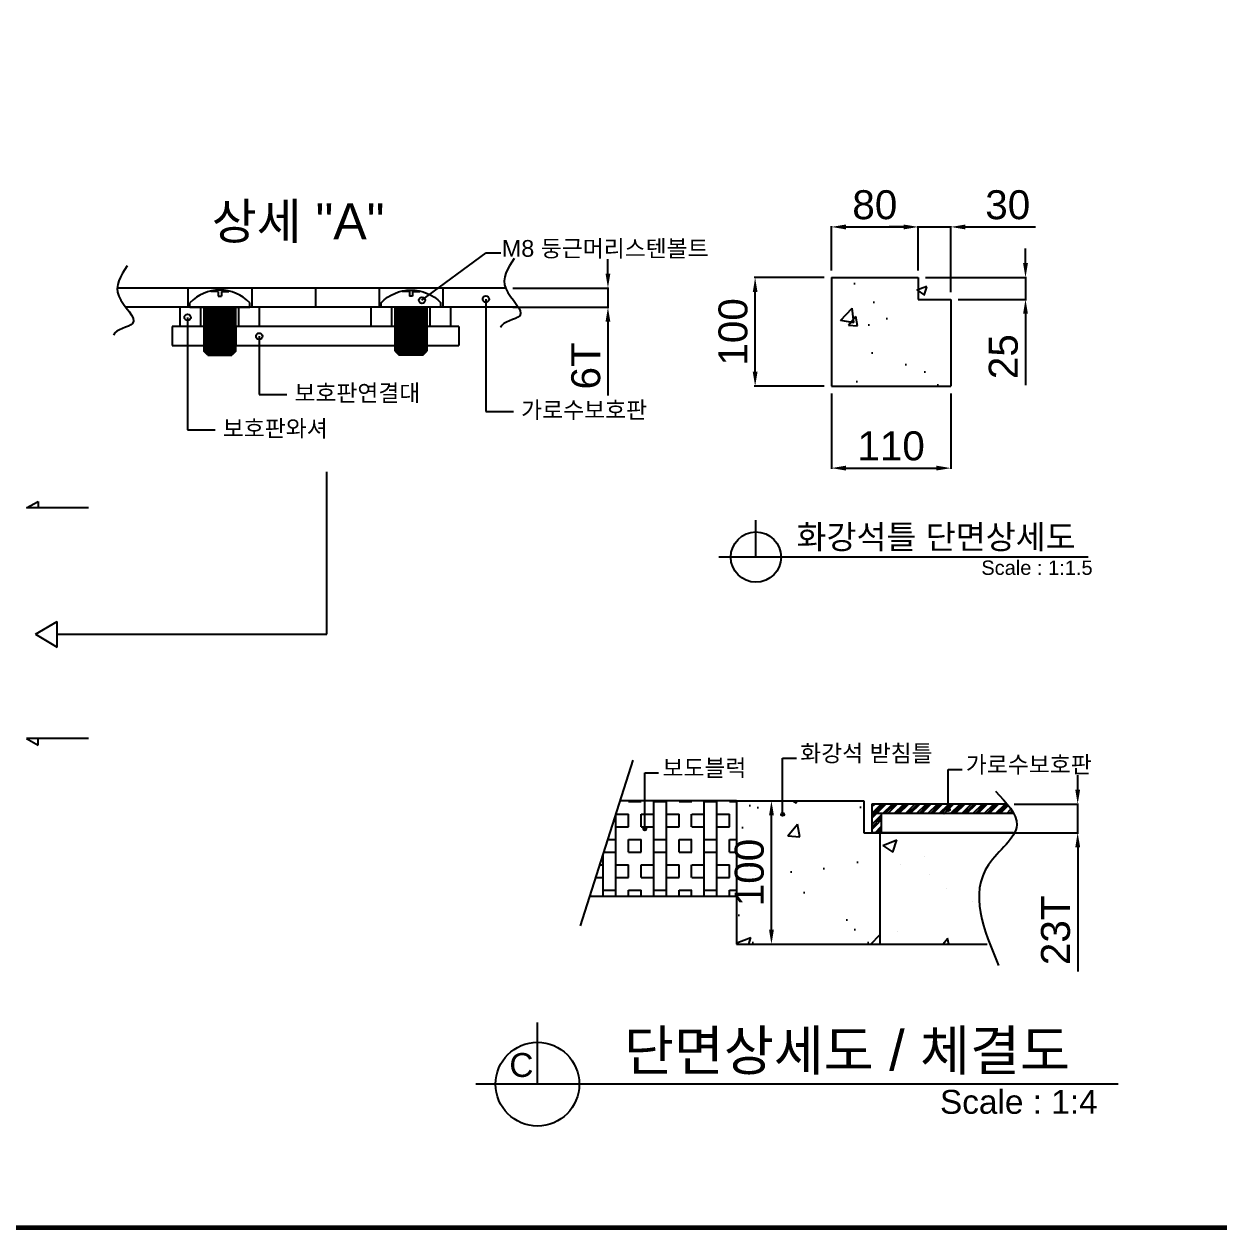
# Model space of a CAD drawing. Header units: millimetres. Extents: x 12459 to 17892, y -30913 to -27071.
# Drawn here: x 14592 to 16242, y -30787 to -29122 of the extents above; entities that cross this region are included whole.
import ezdxf
from ezdxf.enums import TextEntityAlignment as Align

# ---------------------------------------------------------------- set-up
doc = ezdxf.new("R2010")
doc.units = ezdxf.units.MM
doc.layers.add('LAYOUT', color=7, linetype='Continuous')
doc.layers.add('TEXT', color=7, linetype='Continuous')
doc.styles.get("Standard").update_dxf_attribs({"font": 'arial.ttf'})
doc.dimstyles.new('ISO-25', dxfattribs={"dimtxt": 40, "dimasz": 20, "dimexe": 1.25, "dimexo": 10, "dimgap": 10, "dimtad": 1, "dimdec": 0, "dimtxsty": 'Standard', "dimcen": 2.5, "dimclrd": 3, "dimclre": 3, "dimclrt": 3, "dimadec": 0, "dimazin": 0, "dimtfac": 1, "dimtdec": 0, "dimtmove": 0, "dimatfit": 3, "dimfxl": 0, "dimarcsym": 0})

# ---------------------------------------------------------------- blocks, each defined once
blk = doc.blocks.new('A$C36924EFD')
for p, q in [((0, 45), (0, -45)), ((0, 45), (6, 45)), ((6, -45), (6, 45)), ((0, -45), (6, -45))]:
    blk.add_line(p, q)
blk = doc.blocks.new('*D42')
at = {"color": 3, "lineweight": -2, "transparency": 16777216}
for p, q in [((15398, -29466.2), (15398, -29446.2)), ((15266.6, -29486.2), (15399.2, -29486.2)), ((15398, -29486.2), (15398, -29512.6)), ((15266.6, -29512.6), (15399.2, -29512.6)), ((15398, -29532.6), (15398, -29634.6))]:
    blk.add_line(p, q, dxfattribs=at)
at = {"color": 3, "transparency": 16777216}
for points in [[(15394.7, -29466.2), (15401.3, -29466.2), (15398, -29486.2)], [(15401.3, -29532.6), (15394.7, -29532.6), (15398, -29512.6)]]:
    blk.add_solid(points, dxfattribs=at)
at = {"layer": 'Defpoints', "color": 0, "transparency": 16777216}
for p in [(15256.6, -29486.2), (15256.6, -29512.6), (15398, -29512.6)]:
    blk.add_point(p, dxfattribs=at)
at = {"color": 3, "transparency": 16777216, "insert": (15367.6, -29593.6), "char_height": 40, "attachment_point": 5, "rotation": 90}
blk.add_mtext('6T', dxfattribs=at)
blk = doc.blocks.new('A$C5731754A')
at = {"color": 1}
for p, q in [((-11.2, 19.7), (-11.2, 20.5)), ((-1.9, 19.7), (-11.2, 19.7)), ((-1.9, 19.7), (-1.9, 14.1)), ((1.9, 19.7), (1.9, 14.1)), ((1.9, 19.7), (11.2, 19.7)), ((11.2, 19.7), (11.2, 20.5)), ((-37.5, 0), (-37.5, 5.7)), ((-37.5, 0), (37.5, 0)), ((-20, 0), (-20, -55)), ((-20, 0), (20, 0)), ((-1.9, 14.1), (1.9, 14.1)), ((20, -55), (20, 0)), ((37.5, 0), (37.5, 5.7)), ((-20, -2.5), (20, -2.5)), ((-20, -5), (20, -5)), ((-20, -7.5), (20, -7.5)), ((-20, -7.5), (20, -7.5)), ((-20, -10), (20, -10)), ((-20, -12.5), (20, -12.5)), ((-20, -12.5), (20, -12.5)), ((-20, -15), (20, -15)), ((-20, -17.5), (20, -17.5)), ((-20, -17.5), (20, -17.5)), ((-20, -20), (20, -20)), ((-20, -22.5), (20, -22.5)), ((-20, -22.5), (20, -22.5)), ((-20, -25), (20, -25)), ((-20, -27.5), (20, -27.5)), ((-20, -27.5), (20, -27.5)), ((-20, -30), (20, -30)), ((-20, -32.5), (20, -32.5)), ((-20, -35), (20, -35)), ((-20, -37.5), (20, -37.5)), ((-20, -40), (20, -40)), ((-20, -42.5), (20, -42.5)), ((-20, -45), (20, -45)), ((-20, -47.5), (20, -47.5)), ((-20, -50), (20, -50)), ((-20, -52.5), (20, -52.5)), ((-15, -60), (-20, -55)), ((-20, -55), (20, -55)), ((-17.5, -57.5), (17.5, -57.5)), ((-15, -60), (15, -60)), ((20, -55), (15, -60))]:
    blk.add_line(p, q, dxfattribs=at)
blk.add_arc((0, -30.4), 52, 43.8928, 136.1072, dxfattribs=at)
blk = doc.blocks.new('*D33')
at = {"color": 3, "lineweight": -2, "transparency": 16777216}
for p, q in [((16046.8, -30178.7), (16046.8, -30158.7)), ((15959.1, -30198.7), (16048.1, -30198.7)), ((16046.8, -30238.3), (16046.8, -30198.7)), ((15968.1, -30238.3), (16048.1, -30238.3)), ((16046.8, -30258.3), (16046.8, -30429.9))]:
    blk.add_line(p, q, dxfattribs=at)
at = {"color": 3, "transparency": 16777216}
for points in [[(16043.5, -30178.7), (16050.2, -30178.7), (16046.8, -30198.7)], [(16050.2, -30258.3), (16043.5, -30258.3), (16046.8, -30238.3)]]:
    blk.add_solid(points, dxfattribs=at)
at = {"layer": 'Defpoints', "color": 0, "transparency": 16777216}
for p in [(15949.1, -30198.7), (16046.8, -30198.7), (15958.1, -30238.3)]:
    blk.add_point(p, dxfattribs=at)
at = {"color": 3, "transparency": 16777216, "insert": (16016.4, -30373.1), "char_height": 40, "attachment_point": 5, "rotation": 90}
blk.add_mtext('23T', dxfattribs=at)
blk = doc.blocks.new('*D16')
at = {"color": 3, "lineweight": -2, "transparency": 16777216}
for p, q in [((15585.4, -30194.3), (15625.1, -30194.3)), ((15623.8, -30372.3), (15623.8, -30214.3)), ((15585.4, -30392.3), (15625.1, -30392.3))]:
    blk.add_line(p, q, dxfattribs=at)
at = {"color": 3, "transparency": 16777216}
for points in [[(15620.5, -30214.3), (15627.2, -30214.3), (15623.8, -30194.3)], [(15620.5, -30372.3), (15627.2, -30372.3), (15623.8, -30392.3)]]:
    blk.add_solid(points, dxfattribs=at)
at = {"layer": 'Defpoints', "color": 0, "transparency": 16777216}
for p in [(15575.4, -30194.3), (15623.8, -30194.3), (15575.4, -30392.3)]:
    blk.add_point(p, dxfattribs=at)
at = {"color": 3, "transparency": 16777216, "insert": (15593.4, -30293.3), "char_height": 40, "attachment_point": 5, "rotation": 90}
blk.add_mtext('100', dxfattribs=at)
blk = doc.blocks.new('*D34')
at = {"color": 3, "lineweight": -2, "transparency": 16777216}
for p, q in [((-175, 264.3), (-271.6, 264.3)), ((-270.3, 134.3), (-270.3, 244.3)), ((-175, 114.3), (-271.6, 114.3))]:
    blk.add_line(p, q, dxfattribs=at)
at = {"color": 3, "transparency": 16777216}
for points in [[(-267, 244.3), (-273.6, 244.3), (-270.3, 264.3)], [(-273.6, 134.3), (-267, 134.3), (-270.3, 114.3)]]:
    blk.add_solid(points, dxfattribs=at)
at = {"layer": 'Defpoints', "color": 0, "transparency": 16777216}
for p in [(-270.3, 264.3), (-165, 264.3), (-165, 114.3)]:
    blk.add_point(p, dxfattribs=at)
at = {"color": 3, "transparency": 16777216, "insert": (-300.7, 189.3), "char_height": 40, "attachment_point": 5, "rotation": 90}
blk.add_mtext('100', dxfattribs=at)
blk = doc.blocks.new('*D35')
at = {"color": 3, "lineweight": -2, "transparency": 16777216}
for p, q in [((-165, 104.3), (-165, 0)), ((0, 104.3), (0, 0)), ((-145, 1.2), (-20, 1.2))]:
    blk.add_line(p, q, dxfattribs=at)
at = {"color": 3, "transparency": 16777216}
for points in [[(-145, 4.6), (-145, -2.1), (-165, 1.2)], [(-20, -2.1), (-20, 4.6), (0, 1.2)]]:
    blk.add_solid(points, dxfattribs=at)
at = {"layer": 'Defpoints', "color": 0, "transparency": 16777216}
for p in [(-165, 114.3), (0, 114.3), (0, 1.2)]:
    blk.add_point(p, dxfattribs=at)
at = {"color": 3, "transparency": 16777216, "insert": (-82.5, 31.7), "char_height": 40, "attachment_point": 5}
blk.add_mtext('110', dxfattribs=at)
blk = doc.blocks.new('*D36')
at = {"color": 3, "lineweight": -2, "transparency": 16777216}
for p, q in [((-165, 274.3), (-165, 335.5)), ((-145, 334.3), (-65, 334.3)), ((-45, 274.3), (-45, 335.5))]:
    blk.add_line(p, q, dxfattribs=at)
at = {"color": 3, "transparency": 16777216}
for points in [[(-145, 337.6), (-145, 330.9), (-165, 334.3)], [(-65, 330.9), (-65, 337.6), (-45, 334.3)]]:
    blk.add_solid(points, dxfattribs=at)
at = {"layer": 'Defpoints', "color": 0, "transparency": 16777216}
for p in [(-45, 334.3), (-165, 264.3), (-45, 264.3)]:
    blk.add_point(p, dxfattribs=at)
at = {"color": 3, "transparency": 16777216, "insert": (-105, 364.7), "char_height": 40, "attachment_point": 5}
blk.add_mtext('80', dxfattribs=at)
blk = doc.blocks.new('*D37')
at = {"color": 3, "lineweight": -2, "transparency": 16777216}
for p, q in [((-65, 334.3), (-85, 334.3)), ((-45, 274.3), (-45, 335.5)), ((-45, 334.3), (0, 334.3)), ((0, 244.3), (0, 335.5)), ((20, 334.3), (117.1, 334.3))]:
    blk.add_line(p, q, dxfattribs=at)
at = {"color": 3, "transparency": 16777216}
for points in [[(-65, 330.9), (-65, 337.6), (-45, 334.3)], [(20, 337.6), (20, 330.9), (0, 334.3)]]:
    blk.add_solid(points, dxfattribs=at)
at = {"layer": 'Defpoints', "color": 0, "transparency": 16777216}
for p in [(0, 334.3), (-45, 264.3), (0, 234.3)]:
    blk.add_point(p, dxfattribs=at)
at = {"color": 3, "transparency": 16777216, "insert": (78.6, 364.7), "char_height": 40, "attachment_point": 5}
blk.add_mtext('30', dxfattribs=at)
blk = doc.blocks.new('*D38')
at = {"color": 3, "lineweight": -2, "transparency": 16777216}
for p, q in [((103.1, 284.3), (103.1, 304.3)), ((-35, 264.3), (104.4, 264.3)), ((103.1, 264.3), (103.1, 234.3)), ((10, 234.3), (104.4, 234.3)), ((103.1, 214.3), (103.1, 116))]:
    blk.add_line(p, q, dxfattribs=at)
at = {"color": 3, "transparency": 16777216}
for points in [[(99.8, 284.3), (106.5, 284.3), (103.1, 264.3)], [(106.5, 214.3), (99.8, 214.3), (103.1, 234.3)]]:
    blk.add_solid(points, dxfattribs=at)
at = {"layer": 'Defpoints', "color": 0, "transparency": 16777216}
for p in [(-45, 264.3), (0, 234.3), (103.1, 234.3)]:
    blk.add_point(p, dxfattribs=at)
at = {"color": 3, "transparency": 16777216, "insert": (72.7, 155.1), "char_height": 40, "attachment_point": 5, "rotation": 90}
blk.add_mtext('25', dxfattribs=at)
blk = doc.blocks.new('A$C57602617')
h = blk.add_hatch()
h.set_pattern_fill('AR-CONC', color=256, scale=0.825)
h.set_pattern_definition([(50, (-20131.66, -2672.8), (150.30235, -13.14975), [15.7163, -172.8787]), (355, (-20131.66, -2672.8), (-29.0758, 157.6219), [12.573, -138.3035]), (100.45144, (-20119.13, -2673.9), (121.2265, 144.4721), [13.3568, -146.9245]), (46.1842, (-20131.66, -2630.9), (223.6402, -34.685), [23.5744, -259.318]), (96.6356, (-20113.02, -2633.78), (195.8584, 204.1266), [20.0351, -220.387]), (351.1842, (-20131.66, -2630.9), (195.8584, 204.1266), [18.8595, -207.4543]), (21, (-20110.7, -2641.37), (125.0819, -84.3688), [15.7163, -172.8787]), (326, (-20110.7, -2641.37), (50.9867, 151.9551), [12.573, -138.303]), (71.45144, (-20100.28, -2648.4), (176.0685, 67.5863), [13.3568, -146.9242]), (37.5, (-20131.66, -2672.803), (2.5481, 69.7579), [0, -136.6266, 0, -140.3985, 0, -138.82688]), (7.5, (-20131.66, -2672.8), (55.12622, 82.64897), [0, -80.0481, 0, -133.48335, 0, -52.91137]), (327.5, (-20178.39, -2672.803), (111.86224, -4.72621), [0, -52.3875, 0, -163.449, 0, -216.88425]), (317.5, (-20199.34, -2672.8), (122.20657, 20.97686), [0, -68.10375, 0, -108.5469, 0, -154.01925])])
h.paths.add_polyline_path([(-16.5, 114.3), (-16.5, 231.3), (-33, 231.3), (-33, 264.3), (-165, 264.3), (-165, 114.3)])
for p, q in [((-165, 264.3), (-165, 114.3)), ((-165, 264.3), (-45, 264.3)), ((-45, 264.3), (-45, 234.3)), ((-45, 234.3), (0, 234.3)), ((0, 234.3), (0, 114.3)), ((-165, 114.3), (0, 114.3)), ((-269.2, -121.7), (-269.2, -70.5)), ((189.9, -121.7), (-320.4, -121.7))]:
    blk.add_line(p, q)
blk.add_circle((-269.2, -121.7), 34.7)
at = {"layer": 'TEXT'}
blk.add_text('화강석틀 단면상세도', height=33, dxfattribs=at).set_placement((-20.4, -110.3), align=Align.CENTER)
blk.add_text('Scale : 1:1.5', height=19.8, dxfattribs=at).set_placement((42.1, -146.2))
for base, p1, p2, text, picture, middle in [((-45, 334.3), (-165, 264.3), (-45, 264.3), '80', '*D36', (-105, 364.7)), ((0, 334.3), (-45, 264.3), (0, 234.3), '30', '*D37', (78.6, 364.7)), ((0, 1.2), (-165, 114.3), (0, 114.3), '110', '*D35', (-82.5, 31.7))]:
    dim = blk.add_linear_dim(base=base, p1=p1, p2=p2, text=text, dimstyle='ISO-25')
    dim.commit()
    dim.dimension.update_dxf_attribs({"geometry": picture, "text_midpoint": middle})
dim = blk.add_linear_dim(base=(103.1, 234.3), p1=(-45, 264.3), p2=(0, 234.3), angle=90, text='25', dimstyle='ISO-25', override={"dimtxsty": 'Standard'})
dim.commit()
dim.dimension.update_dxf_attribs({"geometry": '*D38', "text_midpoint": (72.7, 155.1)})
dim = blk.add_linear_dim(base=(-270.3, 264.3), p1=(-165, 114.3), p2=(-165, 264.3), angle=90, text='100', dimstyle='ISO-25')
dim.commit()
dim.dimension.update_dxf_attribs({"geometry": '*D34', "text_midpoint": (-300.7, 189.3)})

msp = doc.modelspace()

# ---------------------------------------------------------------- hatches: boundary and pattern name
h = msp.add_hatch()
h.set_pattern_fill('BOX', color=256, scale=2.75)
h.set_pattern_definition([(90, (8895.3, -30579.56), (-69.85, 4e-15), []), (90, (8912.76, -30579.56), (-69.85, 4e-15), []), (0, (8895.3, -30579.56), (0, 69.85), [-17.4625, 17.4625]), (0, (8895.3, -30562.1), (0, 69.85), [-17.4625, 17.4625]), (0, (8895.3, -30544.635), (0, 69.85), [17.4625, -17.4625]), (0, (8895.3, -30527.17), (0, 69.85), [17.4625, -17.4625]), (90, (8930.22, -30579.56), (-69.85, 4e-15), [17.4625, -17.4625]), (90, (8947.684, -30579.56), (-69.85, 4e-15), [17.4625, -17.4625])])
h.paths.add_polyline_path([(15448.9, -30194.3), (15414.8, -30194.3), (15373, -30326.3), (15575.4, -30326.3), (15575.4, -30194.3), (15448.9, -30194.3), (15448.9, -30235.5, -1), (15448.9, -30231)])
h = msp.add_hatch()
h.set_pattern_fill('AR-CONC', color=256, scale=1.1)
h.set_pattern_definition([(50, (-11046.78, -34110.38), (200.4031, -17.533), [20.955, -230.505]), (355, (-11046.78, -34110.38), (-38.7678, 210.1625), [16.764, -184.4046]), (100.45144, (-11030.08, -34111.84), (161.6354, 192.6295), [17.809, -195.8993]), (46.1842, (-11046.78, -34054.5), (298.187, -46.2466), [31.4325, -345.7575]), (96.6356, (-11021.93, -34058.36), (261.1445, 272.1687), [26.7135, -293.849]), (351.1842, (-11046.78, -34054.5), (261.1445, 272.1687), [25.146, -276.6057]), (21, (-11018.84, -34068.47), (166.7758, -112.4917), [20.955, -230.505]), (326, (-11018.84, -34068.47), (67.9822, 202.6068), [16.764, -184.404]), (71.45144, (-11004.94, -34077.85), (234.758, 90.115), [17.809, -195.899]), (37.5, (-11046.78, -34110.384), (3.39746, 93.01054), [0, -182.1688, 0, -187.198, 0, -185.1025]), (7.5, (-11046.78, -34110.38), (73.50163, 110.19863), [0, -106.7308, 0, -177.9778, 0, -70.5485]), (327.5, (-11109.09, -34110.38), (149.14965, -6.30162), [0, -69.85, 0, -217.932, 0, -289.179]), (317.5, (-11137.03, -34110.38), (162.9421, 27.96914), [0, -90.805, 0, -144.7292, 0, -205.359])])
h.paths.add_polyline_path([(15773.4, -30392.3), (15773.4, -30238.3), (15751.4, -30238.3), (15751.4, -30194.3), (15575.4, -30194.3), (15575.4, -30392.3)])

# ---------------------------------------------------------------- linework, layer by layer
for p, q in [((15141.1, -29503), (15229.9, -29437.5)), ((15229.9, -29437.5), (15249.9, -29437.5)), ((15256.6, -29486.2), (14720.3, -29486.2)), ((14993.9, -29486.2), (14993.9, -29512.6)), ((15229.4, -29501.3), (15229.4, -29656.5)), ((15274.3, -29512.6), (14732.1, -29512.6)), ((14806.9, -29539), (14806.9, -29512.6)), ((14916.9, -29539), (14916.9, -29512.6)), ((15070.9, -29539), (15070.9, -29512.6)), ((15180.9, -29539), (15180.9, -29512.6)), ((14916.9, -29539), (14806.9, -29539)), ((14817.4, -29526.6), (14817.4, -29681.8)), ((15180.9, -29539), (15070.9, -29539)), ((14916.3, -29552.7), (14916.3, -29633)), ((14916.3, -29633), (14954.5, -29633)), ((15229.4, -29656.5), (15267.7, -29656.5)), ((14817.4, -29681.8), (14855.6, -29681.8)), ((15009.5, -29964.2), (15009.5, -29739.9)), ((14594.9, -29789.8), (14610.9, -29780.9)), ((14680.4, -29789.8), (14594.9, -29789.8)), ((14610.9, -29780.9), (14610.9, -29789.8)), ((14607.2, -29964.2), (14637.3, -29946.4)), ((14637.3, -29982.1), (14637.3, -29946.4)), ((14607.2, -29964.2), (14637.3, -29982.1)), ((14637.3, -29964.2), (15009.5, -29964.2)), ((14680.4, -30108.4), (14594.9, -30108.4)), ((14594.9, -30108.4), (14610.9, -30117.4)), ((14610.9, -30117.4), (14610.9, -30108.4)), ((15360.2, -30366.7), (15432.6, -30138)), ((15639.3, -30213), (15639.3, -30135.4)), ((15639.3, -30135.4), (15658.5, -30135.4)), ((15448.9, -30233.2), (15448.9, -30155.6)), ((15448.9, -30155.6), (15468, -30155.6)), ((15868, -30206.2), (15868, -30151.1)), ((15868, -30151.1), (15887.2, -30151.1)), ((15575.4, -30194.3), (15414.8, -30194.3)), ((15575.4, -30194.3), (15575.4, -30326.3)), ((15575.4, -30194.3), (15575.4, -30392.3)), ((15575.4, -30194.3), (15751.4, -30194.3)), ((15751.4, -30194.3), (15751.4, -30238.3)), ((15751.4, -30238.3), (15773.4, -30238.3)), ((15751.4, -30238.3), (15991.4, -30238.3)), ((15773.4, -30238.3), (15773.4, -30392.3)), ((15575.4, -30326.3), (15373, -30326.3)), ((15575.4, -30392.3), (15773.4, -30392.3)), ((15773.4, -30392.3), (15921.6, -30392.3)), ((15300.6, -30585.6), (15300.6, -30500.3)), ((16102.9, -30585.6), (15215.3, -30585.6))]:
    msp.add_line(p, q)
at = {"color": 2}
for p, q in [((14817.9, -29486.2), (14817.9, -29512.6)), ((14905.9, -29486.2), (14905.9, -29512.6)), ((15081.9, -29486.2), (15081.9, -29512.6)), ((15169.9, -29486.2), (15169.9, -29512.6)), ((14835.5, -29539), (14835.5, -29512.6)), ((14888.3, -29539), (14888.3, -29512.6)), ((15099.5, -29539), (15099.5, -29512.6)), ((15152.3, -29539), (15152.3, -29512.6)), ((14842.1, -29539), (14842.1, -29565.4)), ((14881.7, -29539), (14881.7, -29565.4)), ((15106.1, -29539), (15106.1, -29565.4)), ((15145.7, -29539), (15145.7, -29565.4)), ((15762.4, -30198.7), (15762.4, -30238.3)), ((15949.1, -30198.7), (15762.4, -30198.7)), ((15958.3, -30211.9), (15762.4, -30211.9)), ((15775.6, -30211.9), (15775.6, -30238.3)), ((15958.1, -30238.3), (15762.4, -30238.3))]:
    msp.add_line(p, q, dxfattribs=at)
at = {"color": 4}
for p, q in [((14839.9, -29539), (14839.9, -29565.4)), ((14883.9, -29539), (14883.9, -29565.4)), ((15103.9, -29539), (15103.9, -29565.4)), ((15147.9, -29539), (15147.9, -29565.4))]:
    msp.add_line(p, q, dxfattribs=at)
at = {"color": 2, "linetype": 'Continuous'}
for p, q in [((15762.4, -30211.7), (15775.4, -30198.7)), ((15762.4, -30199.4), (15763.2, -30198.7)), ((15762.4, -30202.7), (15766.5, -30198.7)), ((15765.5, -30211.9), (15778.7, -30198.7)), ((15768.8, -30211.9), (15782, -30198.7)), ((15777.8, -30211.9), (15791, -30198.7)), ((15781.1, -30211.9), (15794.3, -30198.7)), ((15784.4, -30211.9), (15797.6, -30198.7)), ((15793.3, -30211.9), (15806.5, -30198.7)), ((15796.6, -30211.9), (15809.8, -30198.7)), ((15799.9, -30211.9), (15813.1, -30198.7)), ((15808.9, -30211.9), (15822.1, -30198.7)), ((15812.2, -30211.9), (15825.4, -30198.7)), ((15815.5, -30211.9), (15828.7, -30198.7)), ((15824.4, -30211.9), (15837.6, -30198.7)), ((15827.7, -30211.9), (15840.9, -30198.7)), ((15831, -30211.9), (15844.2, -30198.7)), ((15840, -30211.9), (15853.2, -30198.7)), ((15843.3, -30211.9), (15856.5, -30198.7)), ((15846.6, -30211.9), (15859.8, -30198.7)), ((15855.6, -30211.9), (15868.7, -30198.7)), ((15858.9, -30211.9), (15872, -30198.7)), ((15862.2, -30211.9), (15875.3, -30198.7)), ((15871.1, -30211.9), (15884.3, -30198.7)), ((15874.4, -30211.9), (15887.6, -30198.7)), ((15877.7, -30211.9), (15890.9, -30198.7)), ((15886.7, -30211.9), (15899.9, -30198.7)), ((15890, -30211.9), (15903.2, -30198.7)), ((15893.3, -30211.9), (15906.5, -30198.7)), ((15902.2, -30211.9), (15915.4, -30198.7)), ((15905.5, -30211.9), (15918.7, -30198.7)), ((15908.8, -30211.9), (15922, -30198.7)), ((15917.8, -30211.9), (15931, -30198.7)), ((15921.1, -30211.9), (15934.3, -30198.7)), ((15924.4, -30211.9), (15937.6, -30198.7)), ((15933.3, -30211.9), (15946.5, -30198.7)), ((15936.6, -30211.9), (15949.4, -30199.1)), ((15939.9, -30211.9), (15950.9, -30200.9)), ((15948.9, -30211.9), (15954.7, -30206)), ((15762.4, -30215), (15765.5, -30211.9)), ((15762.4, -30218.3), (15768.8, -30211.9)), ((15762.4, -30227.2), (15775.6, -30214)), ((15762.4, -30230.5), (15775.6, -30217.3)), ((15765.5, -30211.9), (15765.5, -30211.9)), ((15768.8, -30211.9), (15768.8, -30211.9)), ((15768.8, -30227.4), (15775.6, -30220.6)), ((15777.8, -30211.9), (15777.8, -30211.9)), ((15781.1, -30211.9), (15781.1, -30211.9)), ((15784.4, -30211.9), (15784.4, -30211.9)), ((15796.6, -30211.9), (15796.6, -30211.9)), ((15799.9, -30211.9), (15799.9, -30211.9)), ((15808.9, -30211.9), (15808.9, -30211.9)), ((15812.2, -30211.9), (15812.2, -30211.9)), ((15815.5, -30211.9), (15815.5, -30211.9)), ((15827.7, -30211.9), (15827.7, -30211.9)), ((15831, -30211.9), (15831, -30211.9)), ((15843.3, -30211.9), (15843.3, -30211.9)), ((15846.6, -30211.9), (15846.6, -30211.9)), ((15855.5, -30211.9), (15855.6, -30211.9)), ((15858.8, -30211.9), (15858.9, -30211.9)), ((15862.1, -30211.9), (15862.2, -30211.9)), ((15874.4, -30211.9), (15874.4, -30211.9)), ((15877.7, -30211.9), (15877.7, -30211.9)), ((15890, -30211.9), (15890, -30211.9)), ((15893.3, -30211.9), (15893.3, -30211.9)), ((15902.2, -30211.9), (15902.2, -30211.9)), ((15905.5, -30211.9), (15905.5, -30211.9)), ((15908.8, -30211.9), (15908.8, -30211.9)), ((15917.8, -30211.9), (15917.8, -30211.9)), ((15921.1, -30211.9), (15921.1, -30211.9)), ((15924.4, -30211.9), (15924.4, -30211.9)), ((15939.9, -30211.9), (15939.9, -30211.9)), ((15948.9, -30211.9), (15948.9, -30211.9)), ((15952.2, -30211.9), (15956.1, -30208)), ((15952.2, -30211.9), (15952.2, -30211.9)), ((15955.5, -30211.9), (15957.3, -30210.1)), ((15955.5, -30211.9), (15955.5, -30211.9)), ((15762.4, -30233.8), (15768.8, -30227.4)), ((15766.9, -30238.3), (15775.6, -30229.6)), ((15770.2, -30238.3), (15775.6, -30232.9)), ((15773.5, -30238.3), (15775.6, -30236.2))]:
    msp.add_line(p, q, dxfattribs=at)
at = {"linetype": 'Continuous'}
for p, q in [((15777.5, -30255.8), (15797.1, -30248.3)), ((15777.5, -30255.8), (15791.4, -30265.2)), ((15791.4, -30265.2), (15797.1, -30248.3)), ((15834.9, -30270.6), (15834.9, -30270.6)), ((15801.5, -30282), (15801.5, -30282)), ((15842.2, -30296), (15842.2, -30296)), ((15865, -30315), (15865, -30315)), ((15901.1, -30333.6), (15901.1, -30333.6)), ((15798.1, -30375.1), (15798.1, -30375.1)), ((15860.4, -30392.3), (15867.3, -30384.1)), ((15868.7, -30392.3), (15867.2, -30384.1))]:
    msp.add_line(p, q, dxfattribs=at)
for centre, radius in [((15141.1, -29503), 4.42), ((15229.4, -29501.3), 4.42), ((14817.4, -29526.6), 4.42), ((14916.3, -29552.7), 4.42), ((15868, -30206.2), 2.21), ((15639.3, -30213), 2.21), ((15448.9, -30233.2), 2.21), ((15300.6, -30585.6), 57.8)]:
    msp.add_circle(centre, radius)
for points in [[(14733.8, -29455.5), (14725, -29469.1), (14707.6, -29495.8), (14762.7, -29538.2), (14717.7, -29542.3), (14715.2, -29551.1)], [(15268.4, -29445.1), (15259.6, -29458.6), (15242.2, -29485.4), (15297.3, -29527.8), (15252.3, -29531.8), (15249.8, -29540.7)]]:
    msp.add_open_spline(points, degree=3, knots=[0, 0, 0, 0, 39.447543, 77.809698, 105.591097, 105.591097, 105.591097, 105.591097])
msp.add_spline([(15933.2, -30181), (15962.6, -30227.5), (15923.8, -30282.5), (15937.6, -30421.6)], degree=3)
at = {"layer": 'LAYOUT', "const_width": 6.47}
msp.add_lwpolyline([(12588.4, -30783.6), (17762.8, -30783.6), (17762.8, -27200.3), (12588.4, -27200.3)], close=True, dxfattribs=at)

# ---------------------------------------------------------------- block references
msp.add_blockref('A$C57602617', (15871.6, -29736))
at = {"yscale": 1.1, "zscale": 1.1}
for p, xscale in [((14861.9, -29512.6), 1.1), ((15125.9, -29512.6), -1.1)]:
    msp.add_blockref('A$C5731754A', p, dxfattribs=dict(at, xscale=xscale))
at = {"xscale": 4.4, "yscale": 4.4, "zscale": 4.4, "rotation": 270}
msp.add_blockref('A$C36924EFD', (14993.9, -29539), dxfattribs=at)

# ---------------------------------------------------------------- texts
at = {"color": 4}
msp.add_text('상세 "A"', height=49.5, dxfattribs=at).set_placement((14850.7, -29418.6))
for s, height, p in [('M8 둥근머리스텐볼트', 23.1, (15251.4, -29442.9)), ('보호판연결대', 23.1, (14964.9, -29642.5)), ('가로수보호판', 23.1, (15278.1, -29666)), ('보호판와셔', 23.1, (14866, -29691.4)), ('화강석 받침틀', 23.1, (15663.6, -30140.2)), ('보도블럭', 23.1, (15473.2, -30160.4)), ('가로수보호판', 23.1, (15892.3, -30155.8)), ('C', 33, (15261.8, -30575.6))]:
    msp.add_text(s, height=height).set_placement(p)
at = {"layer": 'TEXT'}
msp.add_text('단면상세도 / 체결도', height=55, dxfattribs=at).set_placement((15728.1, -30566.6), align=Align.CENTER)
msp.add_text('Scale : 1:4', height=33, dxfattribs=at).set_placement((15856.6, -30626.5))

# ---------------------------------------------------------------- dimensions: what is measured, and where the dimension line sits
for base, p1, p2, text, picture, middle in [((15398, -29512.6), (15256.6, -29486.2), (15256.6, -29512.6), '6T', '*D42', (15367.6, -29593.6)), ((15623.8, -30194.3), (15575.4, -30392.3), (15575.4, -30194.3), '100', '*D16', (15593.4, -30293.3))]:
    dim = msp.add_linear_dim(base=base, p1=p1, p2=p2, angle=90, text=text, dimstyle='ISO-25')
    dim.commit()
    dim.dimension.update_dxf_attribs({"geometry": picture, "text_midpoint": middle})
dim = msp.add_linear_dim(base=(16046.8, -30198.7), p1=(15958.1, -30238.3), p2=(15949.1, -30198.7), angle=90, text='23T', dimstyle='ISO-25', override={"dimtxsty": 'Standard'})
dim.commit()
dim.dimension.update_dxf_attribs({"geometry": '*D33', "text_midpoint": (16046.8, -30373.1), "dimtype": 160})

doc.saveas('drawing.dxf')
